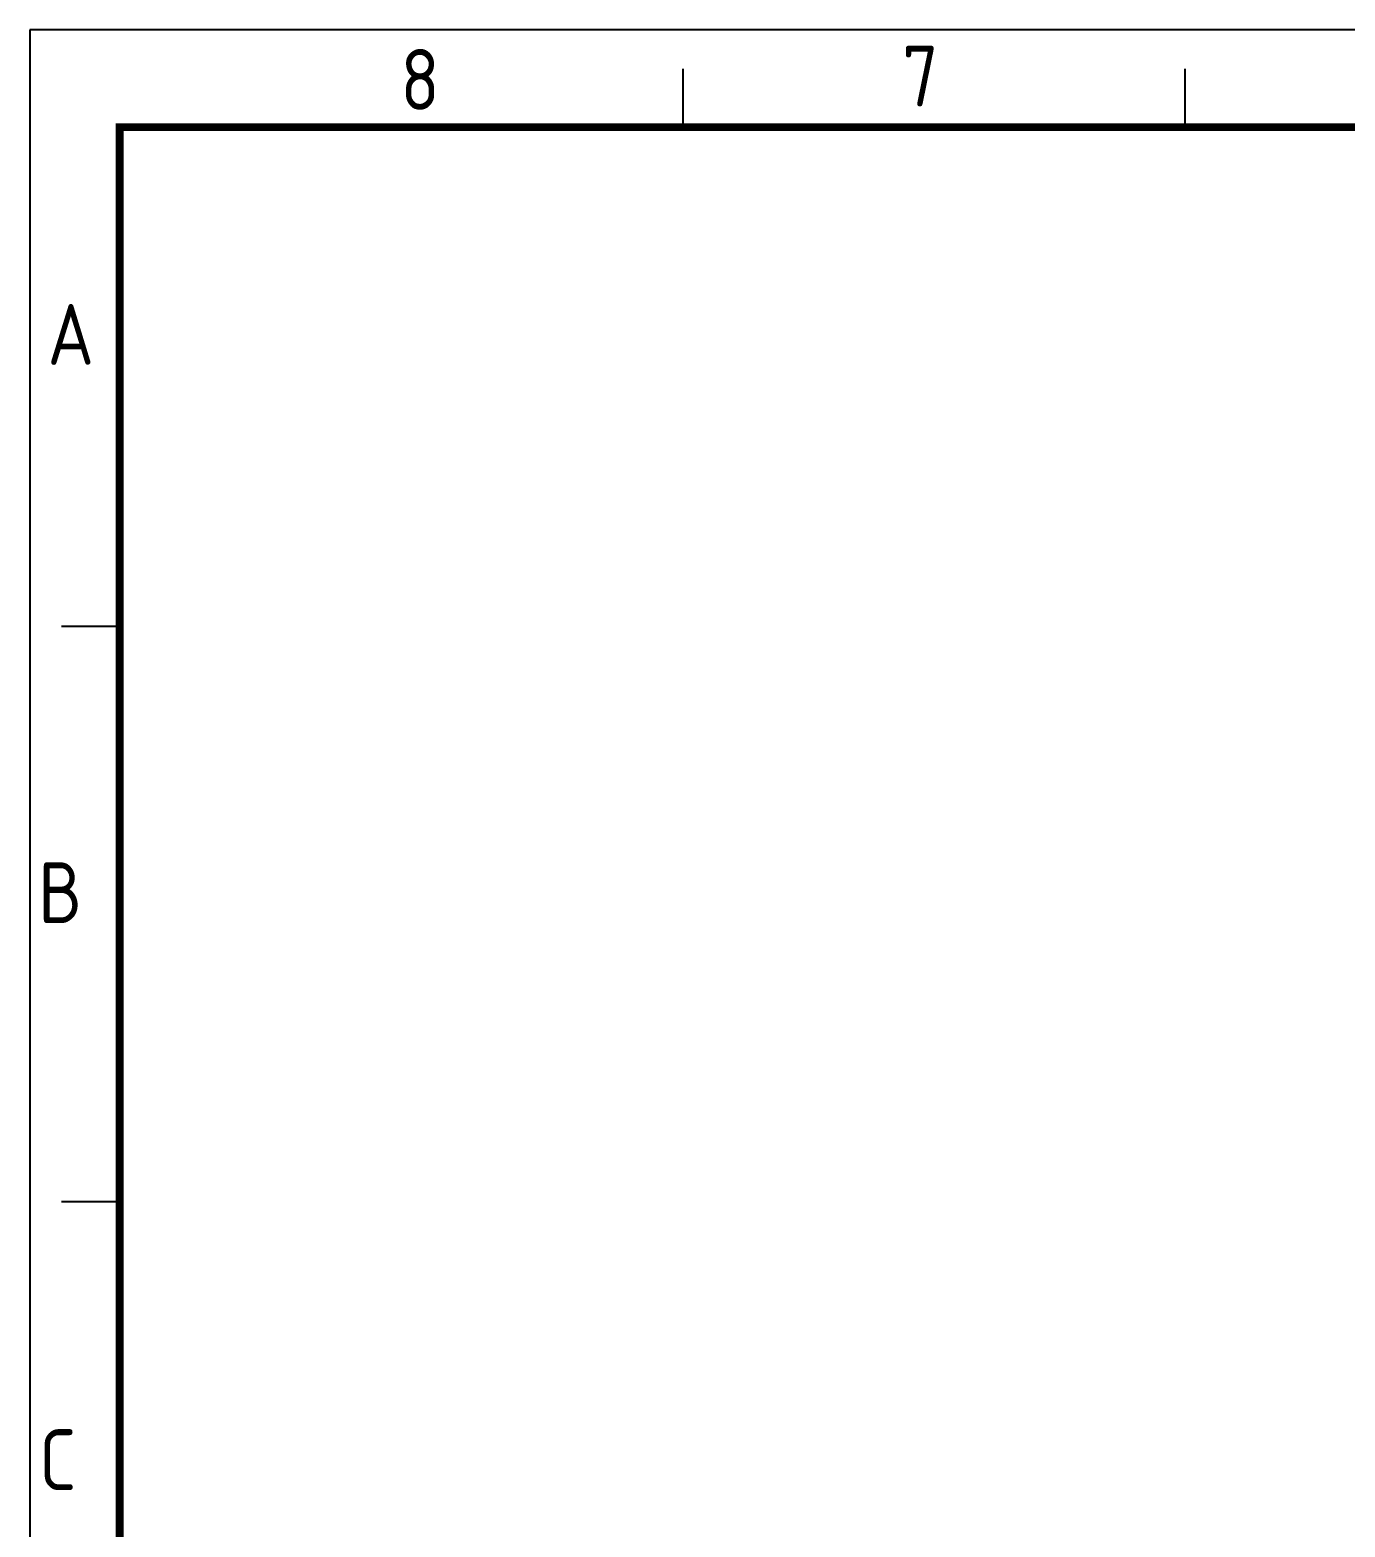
# Model space of a CAD drawing. Header units: millimetres. Extents: x 1580 to 3807, y -141 to 840.
# Drawn here: x 3220.1 to 3398.9, y 62.6 to 266.2 of the extents above; entities that cross this region are included whole.
import ezdxf

# ---------------------------------------------------------------- set-up
doc = ezdxf.new("R2010")
doc.units = ezdxf.units.MM
doc.layers.add('others', color=7, linetype='Continuous')
doc.styles.add('slb', font='gbenor.shx', dxfattribs={"bigfont": 'gbcbig.shx'})

msp = doc.modelspace()

# ---------------------------------------------------------------- linework, layer by layer
at = {"color": 0}
for points in [[(3308.857, 260.956), (3308.857, 253.028)], [(3377.137, 260.956), (3377.137, 253.028)], [(3224.379, 185.123), (3232.307, 185.123)], [(3224.379, 106.879), (3232.307, 106.879)]]:
    msp.add_lwpolyline(points, dxfattribs=at)
at = {"layer": 'Defpoints', "color": 0}
for p, q in [((3220.109, 266.241), (3220.107, -141.063)), ((3807.287, 266.241), (3220.109, 266.244))]:
    msp.add_line(p, q, dxfattribs=at)
at = {"layer": 'others', "color": 0, "const_width": 1.057}
msp.add_lwpolyline([(3795.087, -127.85), (3232.307, -127.85), (3232.307, 253.028), (3795.087, 253.028)], close=True, dxfattribs=at)

# ---------------------------------------------------------------- texts
at = {"color": 0, "style": 'slb'}
for s, p in [('8', (3270.491, 255.369)), ('7', (3338.701, 255.837)), ('A', (3222.487, 220.698)), ('B', (3221.235, 144.76)), ('C', (3221.358, 67.619))]:
    msp.add_text(s, height=8.27, dxfattribs=at).set_placement(p)

doc.saveas('drawing.dxf')
